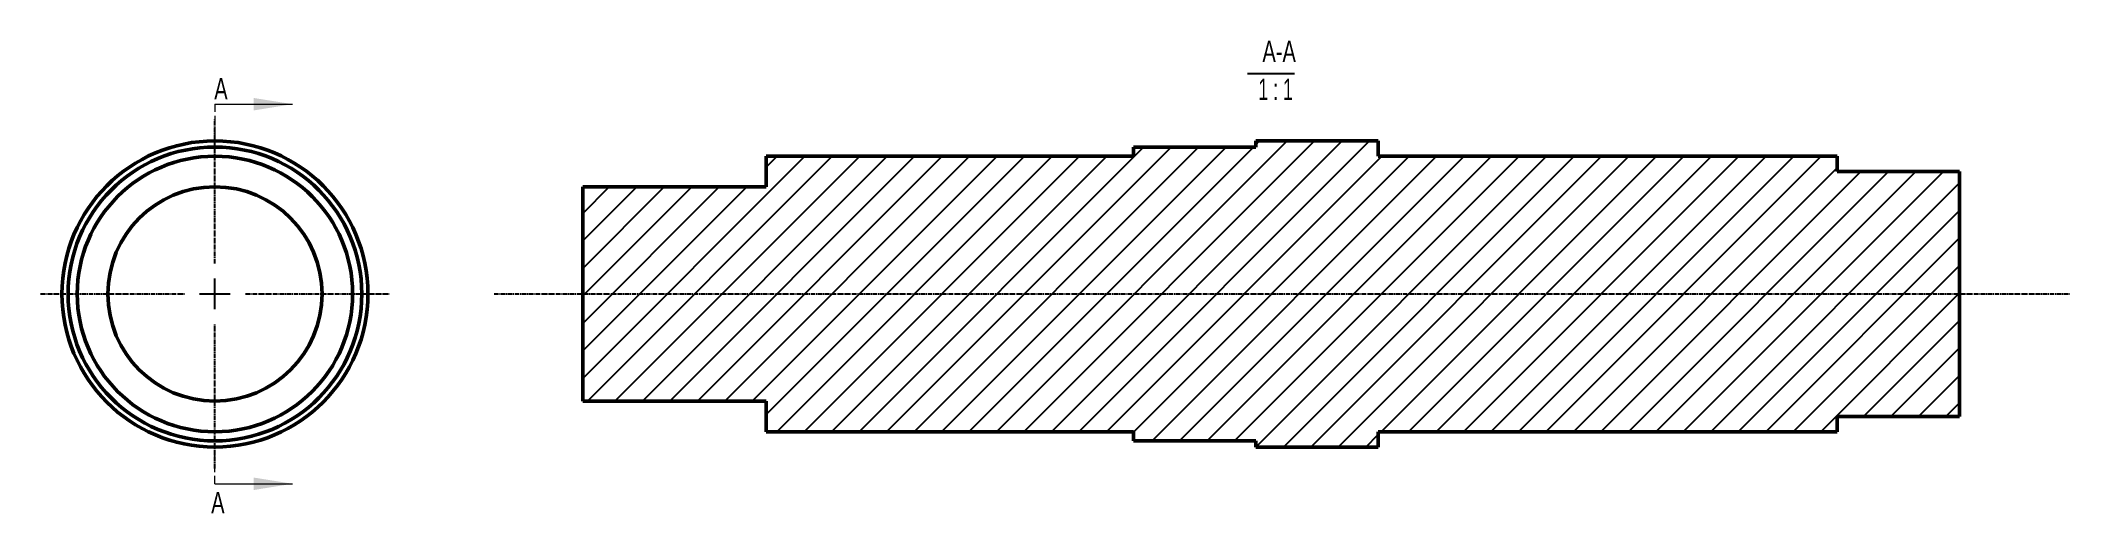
# Model space of a CAD drawing. Header units: millimetres. Extents: x 74 to 406, y 100 to 178.
import ezdxf

# ---------------------------------------------------------------- set-up
doc = ezdxf.new("R2010")
doc.units = ezdxf.units.MM
for name, pattern in [('CENTER2', [1.125, 0.75, -0.125, 0.125, -0.125]), ('CENTERX2', [20.32, 12.7, -2.54, 2.54, -2.54]), ('HIDDEN', [1.905, 1.27, -0.635])]:
    doc.linetypes.add(name, pattern=pattern)
doc.layers.add('中心线层', color=7, linetype='CENTERX2')
doc.layers.add('图框', color=7, linetype='Continuous')
doc.layers.add('剖面线层', color=2, linetype='Continuous', lineweight=25)
doc.layers.add('轮廓实线层', color=7, linetype='Continuous', lineweight=50)
doc.styles.add('SLDTEXTSTYLE5', font='TXT', dxfattribs={"width": 0.7})
doc.styles.add('SLDTEXTSTYLE6', font='TXT', dxfattribs={"width": 0.62})

# ---------------------------------------------------------------- blocks, each defined once
blk = doc.blocks.new('SW_NOTE_0')
at = {"layer": '图框', "color": 0}
blk.add_line((-1.23, -0.86), (6.45, -0.86), dxfattribs=at)
at = {"layer": '图框', "color": 0, "char_height": 3.5, "attachment_point": 2}
for s, insert, style in [('A-A', (3.94, 4.51), 'SLDTEXTSTYLE5'), ('1 : 1', (3.37, -1.7), 'SLDTEXTSTYLE6')]:
    blk.add_mtext(s, dxfattribs=dict(at, insert=insert, style=style))
blk = doc.blocks.new('*U4')
at = {"layer": '中心线层', "color": 0, "linetype": 'CENTER2', "transparency": 16777216}
for p, q in [((0, 5), (0, 28.5)), ((-28.5, 0), (-5, 0)), ((5, 0), (28.5, 0)), ((0, -28.5), (0, -5))]:
    blk.add_line(p, q, dxfattribs=at)
at = {"layer": '中心线层', "color": 0, "linetype": 'Continuous', "transparency": 16777216}
for p, q in [((-2.5, 0), (2.5, 0)), ((0, -2.5), (0, 2.5))]:
    blk.add_line(p, q, dxfattribs=at)
blk = doc.blocks.new('*U5')
at = {"layer": '中心线层', "color": 0, "linetype": 'CENTER2', "transparency": 16777216}
blk.add_line((-181.99, 0), (75.48, 0), dxfattribs=at)

msp = doc.modelspace()

# ---------------------------------------------------------------- hatches: boundary and pattern name
at = {"layer": '剖面线层'}
h = msp.add_hatch(dxfattribs=at)
h.set_pattern_fill('ANSI31', color=256)
h.set_pattern_definition([(45, (-157.3398, 3e-14), (-2.245064, 2.245064), [])])
h.paths.add_polyline_path([(192.78, 158.84), (192.78, 153.84), (162.78, 153.84), (162.78, 136.34), (387.78, 136.34), (387.78, 156.34), (367.78, 156.34), (367.78, 158.84), (292.78, 158.84), (292.78, 161.34), (272.78, 161.34), (272.78, 160.34), (252.78, 160.34), (252.78, 158.84)])
h.paths.add_polyline_path([(162.78, 136.34), (162.78, 118.84), (192.78, 118.84), (192.78, 113.84), (252.78, 113.84), (252.78, 112.34), (272.78, 112.34), (272.78, 111.34), (292.78, 111.34), (292.78, 113.84), (367.78, 113.84), (367.78, 116.34), (387.78, 116.34), (387.78, 136.34)])

# ---------------------------------------------------------------- linework, layer by layer
at = {"color": 7, "linetype": 'HIDDEN', "lineweight": 18}
for p, q in [((102.67, 167.34), (102.67, 160.99)), ((102.67, 105.34), (102.67, 111.69))]:
    msp.add_line(p, q, dxfattribs=at)
at = {"color": 7, "linetype": 'Continuous', "lineweight": 18}
for p, q in [((102.67, 167.34), (115.37, 167.34)), ((102.67, 105.34), (115.37, 105.34))]:
    msp.add_line(p, q, dxfattribs=at)
at = {"color": 7, "linetype": 'Continuous', "lineweight": 25}
for p, q in [((272.78, 160.34), (252.78, 160.34)), ((292.78, 161.34), (272.78, 161.34)), ((252.78, 158.84), (192.78, 158.84)), ((367.78, 158.84), (292.78, 158.84)), ((387.78, 156.34), (367.78, 156.34)), ((387.78, 116.34), (387.78, 156.34)), ((192.78, 153.84), (162.78, 153.84)), ((162.78, 118.84), (162.78, 153.84)), ((162.78, 118.84), (192.78, 118.84)), ((367.78, 116.34), (387.78, 116.34)), ((192.78, 113.84), (252.78, 113.84)), ((292.78, 113.84), (367.78, 113.84)), ((252.78, 112.34), (272.78, 112.34)), ((272.78, 111.34), (292.78, 111.34))]:
    msp.add_line(p, q, dxfattribs=at)
for radius in [25, 24, 22.5, 17.5]:
    msp.add_circle((102.67, 136.34), radius, dxfattribs=at)
at = {"color": 7, "linetype": 'Continuous', "lineweight": 18}
for points in [[(115.37, 167.34), (109.02, 166.32), (109.02, 168.35)], [(115.37, 105.34), (109.02, 104.32), (109.02, 106.35)]]:
    msp.add_solid(points, dxfattribs=at)
at = {"layer": '轮廓实线层'}
for p, q in [((252.78, 158.84), (252.78, 160.34)), ((252.78, 160.34), (272.78, 160.34)), ((272.78, 160.34), (272.78, 161.34)), ((272.78, 161.34), (292.78, 161.34)), ((292.78, 161.34), (292.78, 158.84)), ((192.78, 153.84), (192.78, 158.84)), ((192.78, 158.84), (252.78, 158.84)), ((292.78, 158.84), (367.78, 158.84)), ((367.78, 158.84), (367.78, 156.34)), ((367.78, 156.34), (387.78, 156.34)), ((387.78, 156.34), (387.78, 116.34)), ((162.78, 153.84), (192.78, 153.84)), ((162.78, 118.84), (162.78, 153.84)), ((192.78, 118.84), (162.78, 118.84)), ((192.78, 113.84), (192.78, 118.84)), ((387.78, 116.34), (367.78, 116.34)), ((367.78, 116.34), (367.78, 113.84)), ((252.78, 113.84), (192.78, 113.84)), ((252.78, 112.34), (252.78, 113.84)), ((367.78, 113.84), (292.78, 113.84)), ((292.78, 113.84), (292.78, 111.34)), ((272.78, 112.34), (252.78, 112.34)), ((272.78, 111.34), (272.78, 112.34)), ((292.78, 111.34), (272.78, 111.34))]:
    msp.add_line(p, q, dxfattribs=at)
for radius in [25, 24, 22.5, 17.5]:
    msp.add_circle((102.67, 136.34), radius, dxfattribs=at)

# ---------------------------------------------------------------- block references
at = {"layer": '中心线层', "linetype": 'CENTER2'}
for name, p in [('*U4', (102.67, 136.34)), ('*U5', (330.28, 136.34))]:
    msp.add_blockref(name, p, dxfattribs=at)
at = {"layer": '图框'}
msp.add_blockref('SW_NOTE_0', (272.66, 173.21), dxfattribs=at)

# ---------------------------------------------------------------- texts
at = {"color": 7, "linetype": 'Continuous', "char_height": 3.5, "attachment_point": 1, "style": 'SLDTEXTSTYLE5'}
for insert in [(102.56, 171.61), (102.06, 104)]:
    msp.add_mtext('A', dxfattribs=dict(at, insert=insert))

doc.saveas('drawing.dxf')
